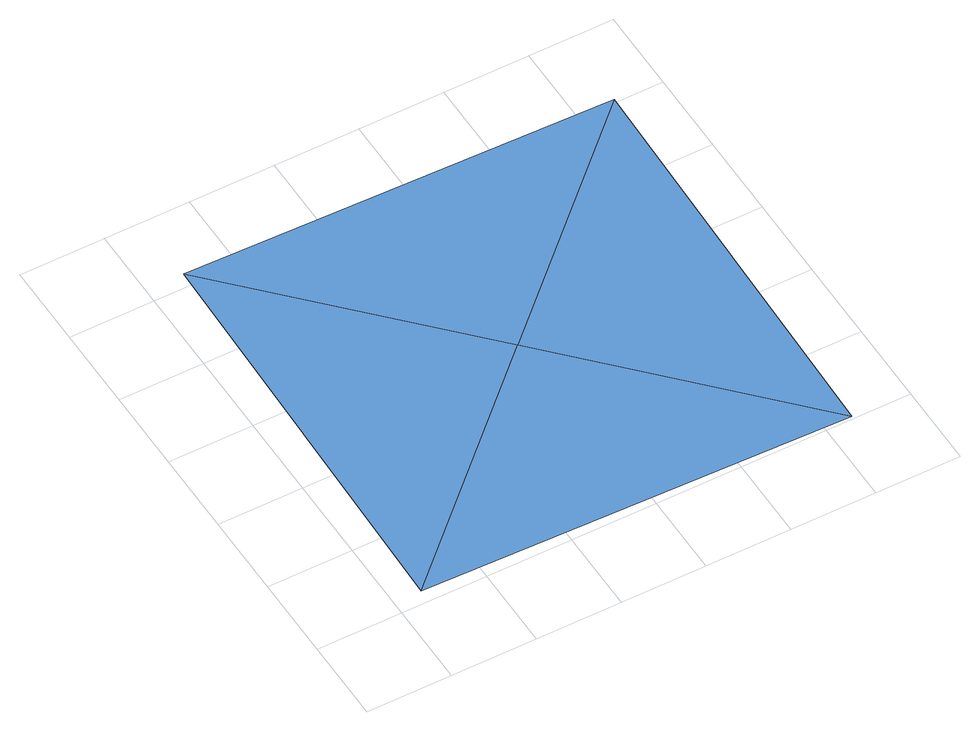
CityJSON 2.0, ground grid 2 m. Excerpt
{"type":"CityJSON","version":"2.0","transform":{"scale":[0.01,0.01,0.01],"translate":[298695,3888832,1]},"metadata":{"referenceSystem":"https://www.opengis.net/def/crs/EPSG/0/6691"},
"CityObjects":{
"waterbody1":{"type":"WaterBody","attributes":{"name":"静岡県第4次地震被害想定（元禄型関東地震）","種類":"3","津波浸水想定.浸水ランクフィールド":"Tsunami_rank.xml","津波浸水想定.浸水ランク":"1","class":"1140"},"geometry":[{"type":"MultiSurface","lod":"1","boundaries":[[[0,1,2]],[[3,2,4]],[[0,2,3]],[[1,4,2]]]}]}
},
"vertices":[
[65,33,87],[1065,8,87],[578,521,87],[90,1033,87],[1090,1008,87]
]}
